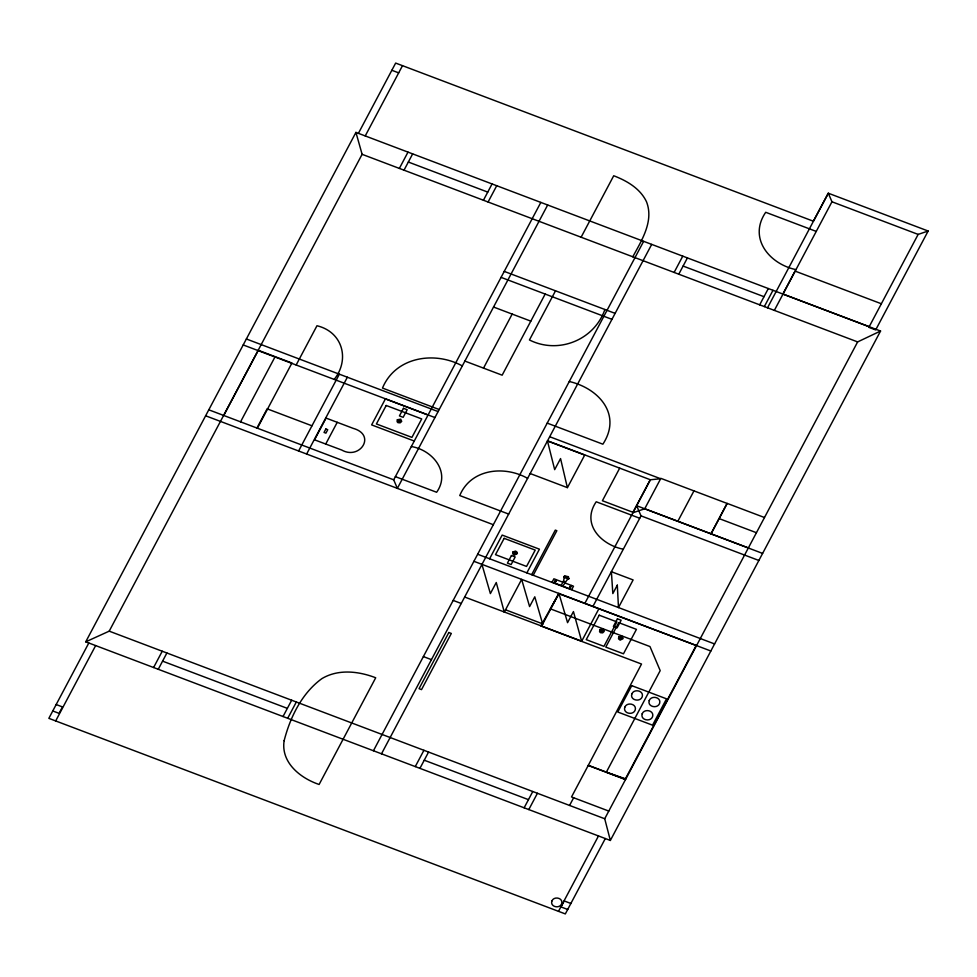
<?xml version="1.0" encoding="UTF-8"?>
<svg xmlns="http://www.w3.org/2000/svg" width="977" height="977" viewBox="0 0 977 977"><rect width="100%" height="100%" fill="white"/><g stroke="black" fill="none" stroke-linecap="round" stroke-linejoin="round"><path stroke-width="1.47" d="M85.732 641.828L355.933 132.408L880.558 331.032L610.356 840.452L85.732 641.828L109.204 631.154L362.113 154.317L355.933 132.408M358.4 133.348L395.661 63.078L813.377 221.217L828.301 193.214L928.15 231.024L875.685 329.921L868.858 327.344L918.148 234.407L928.15 231.024M88.809 643L48.85 718.351L565.329 913.922L605.313 838.535M365.227 135.937L402.5 65.667M55.665 720.965L95.648 645.589M223.745 415.469L258.307 350.291L291.94 363.017L257.378 428.195M240.562 421.832L275.135 356.654M257 427.938L267.136 408.826L311.968 425.801M399.361 168.423L407.995 152.131M296.153 365.007L316.975 325.744C342.646 331.924 350.084 359.426 334.219 379.418M404.014 170.181L412.66 153.89M153.597 667.523L162.243 651.232M158.262 669.294L166.896 652.99M298.608 450.983L339.349 374.191M306.631 454.024L347.372 377.22M325.72 444.046L341.742 450.043C359.988 460.35 376.572 434.924 353.234 428.378L326.074 418.095L314.545 439.821L325.72 444.046L337.236 422.32M483.432 200.248L492.066 183.957M488.085 202.007L496.731 185.715M547.67 204.999L397.358 488.378L393.694 479.817L540.831 202.41M283.025 716.52L291.671 700.228M287.678 718.29L296.324 701.987M483.517 368.134L512.18 314.081M545.178 294.065L502.154 375.18L464.881 361.075M581.107 237.228L613.715 175.75C626.868 180.794 640.228 188.512 646.481 201.714C654.077 221.058 641.718 240.391 632.778 256.792M555.522 290.804L529.449 339.959C558.343 354.541 594.309 340.106 604.885 309.501M373.434 750.751L643.635 241.331M381.506 753.804L651.708 244.397M489.599 558.771L502.166 535.078L539.426 549.184L526.859 572.876M674.118 272.436L682.764 256.145M415.274 766.591L423.92 750.299M678.771 274.207L687.417 257.916M567.429 487.645L584.71 455.062L547.45 440.957L554.68 469.644L560.554 458.567L567.368 487.633L530.169 473.54M419.927 768.362L428.573 752.058M504.327 612.042L521.657 579.385L529.595 606.583L534.785 596.813L542.699 624.071M531.659 574.684L555.302 530.108L556.853 530.694L533.21 575.27M554.179 582.89L555.937 579.569L554.24 582.915M619.699 468.142L602.406 500.737L632.974 512.302L650.255 479.707M561.128 585.516L563.607 580.851L564.45 575.978L568.406 576.662L568.834 578.677L567.552 579.471M541.637 626.074L558.942 593.442L567.564 622.667L573.438 611.578L581.62 641.168L464.661 597.032M562.813 586.151L567.246 579.63M569.762 588.789L571.521 585.479M584.881 603.31L650.413 479.768L660.647 478.742L549.697 436.731M592.954 606.375L641.01 515.856L636.638 505.72L762.61 553.409M632.888 512.778L644.71 508.785L660.855 478.351L727.059 503.411L710.938 533.821M759.679 304.836L768.325 288.545M581.694 641.193L598.974 608.598M764.332 306.595L772.978 290.303M767.519 307.804L828.301 193.214L831.964 201.775L918.148 234.407M774.358 310.393L831.964 201.775M524.136 807.808L532.783 791.517M677.83 521.291L693.963 490.881M528.801 809.567L537.435 793.275M711.109 533.796L727.218 503.411L764.478 517.517M569.567 805.439L573.646 797.757M696.21 645.406L625.451 778.791L606.326 772.209L660.196 670.637L649.974 646.554L550.369 608.842L558.942 593.442M610.356 840.452L604.714 818.75L857.635 341.913L880.558 331.032M558.502 911.333L598.486 835.958M696.552 645.589L558.832 593.662L540.818 625.915L641.523 664.042L588.227 765.467L625.488 779.573M391.85 70.283L398.677 72.86M816.247 231.415L765.712 212.29C747.967 238.205 769.436 264.095 795.974 269.628M881.364 303.762L795.058 271.093L782.895 294.028L869.2 326.697M408.337 162.035L487.755 192.103M683.094 266.062L764.002 296.69M362.113 154.317L857.635 341.913M504.242 271.398L615.119 313.373M501.079 277.37L611.956 319.345M493.544 307.034L530.816 321.14M569.286 381.506C598.828 388.333 622.227 414.602 602.882 444.193L547.218 423.126M462.316 365.923C434.704 350.78 395.551 356.678 382.483 388.064L439.186 409.534M547.523 440.81L650.413 479.768M246.363 338.982L438.099 411.573M719.157 518.604L756.43 532.709M243.2 344.954L434.924 417.545M428.073 415.017L385.427 398.872L371.626 424.897L414.26 441.042M644.735 508.761L748.37 547.902M640.973 515.844L758.86 560.468M639.703 518.237L596.214 501.775C580.949 524.136 601.209 544.824 623.277 549.208M527.617 478.351C504.572 465.308 470.914 468.618 459.752 495.547L508.675 514.073M411.341 446.538C432.359 449.933 451.032 472.062 436.634 492.261L395.38 476.642M208.797 409.815L393.694 479.817M205.622 415.787L493.336 524.71M563.436 581.181L565.121 581.816M562.886 582.207L553.886 578.799L552.127 582.109L571.753 589.546L573.511 586.224L564.572 582.842M477.668 554.252L714.59 643.941M473.918 561.311L710.841 651M505.524 609.795L542.785 623.9M453.181 600.415L461.254 603.481M423.383 656.593L431.455 659.646M625.585 779.402L588.313 765.296L571.521 796.951L608.781 811.069M109.204 631.154L604.714 818.75M162.573 661.148L287.348 708.374M424.25 760.216L528.459 799.662M56.092 704.502L62.491 706.933L59.072 713.357L52.673 710.938M570.971 903.505L564.193 900.941L561.006 906.937L567.784 909.502M481.954 564.437L490.381 593.589L496.255 582.512L504.254 612.017M284.136 740.7C280.68 762.548 300.489 778.254 319.113 784.47L375.705 677.769C358.62 671.187 338.286 668.818 321.909 678.612C301.881 693.108 290.181 717.228 284.136 740.7M568.748 578.726C558.368 576.931 567.112 574.623 568.748 578.726M624.779 707.226C622.764 713.552 633.047 715.714 635.172 710.145C637.199 703.819 626.916 701.645 624.779 707.226M631.814 693.975C629.786 700.301 640.069 702.475 642.194 696.894C644.222 690.568 633.939 688.406 631.814 693.975M642.17 713.808C640.155 720.134 650.438 722.308 652.563 716.727C654.59 710.401 644.307 708.227 642.17 713.808M649.204 700.57C647.177 706.884 657.46 709.058 659.585 703.477C661.612 697.151 651.329 694.989 649.204 700.57M551.858 901.038C549.941 907.01 559.65 909.062 561.665 903.798C563.57 897.814 553.861 895.775 551.858 901.038M325.866 428.988L324.034 432.445L325.915 433.153L327.747 429.697L325.866 428.988M386.196 405.479L376.401 423.945L411.928 437.391L421.722 418.938L386.196 405.479M397.346 419.756L397.089 421.673L397.944 422.662L400.167 422.833L401.694 421.405L400.729 419.157L397.346 419.756M403.464 408.301L399.434 415.909L403.159 417.313L407.189 409.717L403.464 408.301M398.201 420.244L398.982 422.076L400.68 421.185L400.13 419.902L398.201 420.244M448.834 632.51L419.048 688.675L421.527 689.615L451.325 633.45L448.834 632.51M504.156 538.339L495.498 554.667L526.554 566.428L535.213 550.1L504.156 538.339M512.974 551.944L512.73 553.874L514.354 555.156L517.322 553.593L517.224 552.347L515.6 551.065L512.974 551.944M511.447 555.534L507.417 563.143L511.142 564.547L515.172 556.951L511.447 555.534M513.829 552.445L514.623 554.277L516.32 553.385L515.331 551.932L513.829 552.445M556.206 581.303C555.913 582.622 554.264 580.546 556.206 581.303M569.872 586.481C568.785 587.556 571.887 587.177 569.872 586.481M599.206 615.192L586.237 639.642L603.945 646.347L616.902 621.897L599.206 615.192M617.305 585.162L612.835 593.589L611.382 571.704L633.12 579.935L618.478 607.56L617.305 585.162M599.829 629.774L599.573 631.692L600.44 632.681L602.65 632.864L604.177 631.423L604.079 630.165L602.455 628.883L599.829 629.774M600.684 630.275L601.466 632.095L603.163 631.215L602.186 629.762L600.684 630.275M617.415 618.832L613.385 626.428L617.11 627.845L621.14 620.236L617.415 618.832M618.734 622.654L605.777 647.104L623.473 653.796L636.442 629.359L618.734 622.654M618.771 636.943L618.514 638.86L620.151 640.143L623.118 638.592L622.166 636.345L618.771 636.943M619.626 637.444L620.407 639.276L622.117 638.384L621.128 636.931L619.626 637.444M631.753 685.659L617.769 712.013L652.551 725.178L666.534 698.836L631.753 685.659"/></g></svg>
